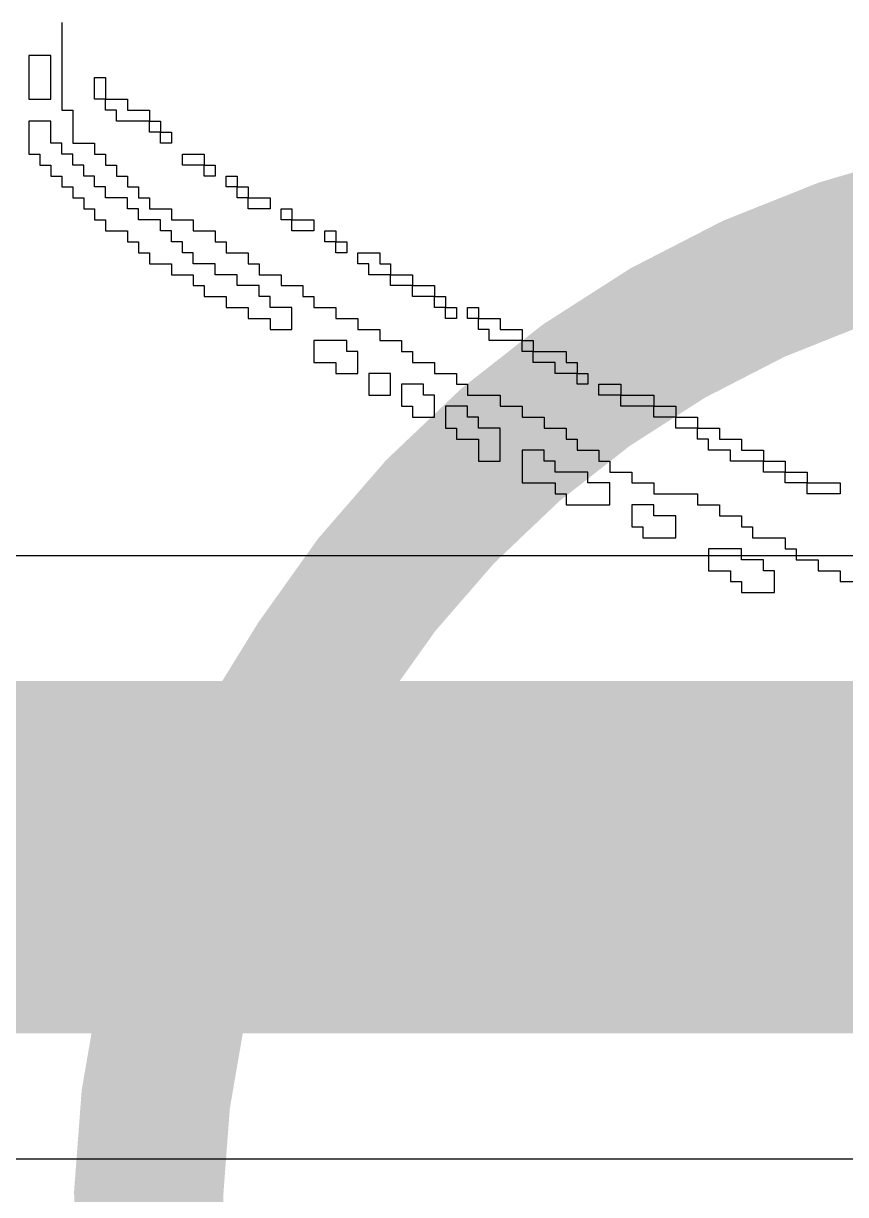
# Model space of a CAD drawing. Header units: millimetres. Extents: x 0 to 168, y 0 to 109.
# Drawn here: x 79.321 to 80.721, y 64.166 to 66.159 of the extents above; entities that cross this region are included whole.
import ezdxf

# ---------------------------------------------------------------- set-up
doc = ezdxf.new("R2010")
doc.units = ezdxf.units.MM
for name, color, linetype in [('BottomLayer', 5, 'Continuous'), ('BottomOverlay', 54, 'Continuous'), ('TopSolder', 216, 'Continuous')]:
    doc.layers.add(name, color=color, linetype=linetype)

msp = doc.modelspace()

# ---------------------------------------------------------------- linework, layer by layer
at = {"layer": 'BottomLayer'}
for p, q in [((81.5957, 65.2528), (76.7548, 65.2528)), ((76.5423, 64.2267), (81.3832, 64.2267))]:
    msp.add_line(p, q, dxfattribs=at)
at = {"layer": 'BottomLayer', "const_width": 0.6}
msp.add_lwpolyline([(76.5423, 64.7398), (81.5957, 64.7398)], dxfattribs=at)
at = {"layer": 'BottomOverlay'}
for p, q in [((79.3868, 66.1601), (79.3868, 66.1414)), ((79.3868, 66.1414), (79.3868, 66.1228)), ((79.3868, 66.1228), (79.3868, 66.1041)), ((79.3681, 66.1041), (79.3308, 66.1041)), ((79.3308, 66.1041), (79.3308, 66.0855)), ((79.3681, 66.0855), (79.3681, 66.1041)), ((79.3868, 66.1041), (79.3868, 66.0855)), ((79.3308, 66.0855), (79.3308, 66.0668)), ((79.3681, 66.0668), (79.3681, 66.0855)), ((79.3868, 66.0855), (79.3868, 66.0668)), ((79.3308, 66.0668), (79.3308, 66.0482)), ((79.3308, 66.0482), (79.3308, 66.0295)), ((79.3681, 66.0482), (79.3681, 66.0668)), ((79.3681, 66.0295), (79.3681, 66.0482)), ((79.3868, 66.0668), (79.3868, 66.0482)), ((79.3868, 66.0482), (79.3868, 66.0295)), ((79.4427, 66.0482), (79.4427, 66.0668)), ((79.4427, 66.0668), (79.4614, 66.0668)), ((79.4427, 66.0295), (79.4427, 66.0482)), ((79.4614, 66.0668), (79.4614, 66.0482)), ((79.4614, 66.0482), (79.4614, 66.0295)), ((79.3308, 66.0295), (79.3681, 66.0295)), ((79.3868, 66.0295), (79.3868, 66.0109)), ((79.4614, 66.0295), (79.4427, 66.0295)), ((79.4614, 66.0295), (79.4987, 66.0295)), ((79.4614, 66.0109), (79.4614, 66.0295)), ((79.4987, 66.0295), (79.4987, 66.0109)), ((79.3868, 66.0109), (79.4054, 66.0109)), ((79.4054, 66.0109), (79.4054, 65.9922)), ((79.48, 66.0109), (79.4614, 66.0109)), ((79.48, 65.9922), (79.48, 66.0109)), ((79.4987, 66.0109), (79.536, 66.0109)), ((79.536, 66.0109), (79.536, 65.9922)), ((79.3681, 65.9922), (79.3308, 65.9922)), ((79.3308, 65.9922), (79.3308, 65.9736)), ((79.3681, 65.9736), (79.3681, 65.9922)), ((79.4054, 65.9922), (79.4054, 65.9736)), ((79.536, 65.9922), (79.48, 65.9922)), ((79.536, 65.9922), (79.5546, 65.9922)), ((79.536, 65.9736), (79.536, 65.9922)), ((79.5546, 65.9922), (79.5546, 65.9736)), ((79.3308, 65.9736), (79.3308, 65.9549)), ((79.3681, 65.9549), (79.3681, 65.9736)), ((79.4054, 65.9736), (79.4054, 65.9549)), ((79.5546, 65.9736), (79.536, 65.9736)), ((79.5546, 65.9736), (79.5733, 65.9736)), ((79.5546, 65.9549), (79.5546, 65.9736)), ((79.5733, 65.9736), (79.5733, 65.9549)), ((79.3308, 65.9549), (79.3308, 65.9362)), ((79.3868, 65.9549), (79.3681, 65.9549)), ((79.3868, 65.9362), (79.3868, 65.9549)), ((79.4054, 65.9549), (79.4427, 65.9549)), ((79.4427, 65.9549), (79.4427, 65.9362)), ((79.5733, 65.9549), (79.5546, 65.9549)), ((79.3308, 65.9362), (79.3495, 65.9362)), ((79.3495, 65.9362), (79.3495, 65.9176)), ((79.4054, 65.9362), (79.3868, 65.9362)), ((79.4054, 65.9176), (79.4054, 65.9362)), ((79.4427, 65.9362), (79.4614, 65.9362)), ((79.4614, 65.9362), (79.4614, 65.9176)), ((79.592, 65.9176), (79.592, 65.9362)), ((79.592, 65.9362), (79.6293, 65.9362)), ((79.6293, 65.9362), (79.6293, 65.9176)), ((79.3495, 65.9176), (79.3681, 65.9176)), ((79.3681, 65.9176), (79.3681, 65.8989)), ((79.4241, 65.9176), (79.4054, 65.9176)), ((79.4241, 65.8989), (79.4241, 65.9176)), ((79.4614, 65.9176), (79.48, 65.9176)), ((79.48, 65.9176), (79.48, 65.8989)), ((79.6293, 65.9176), (79.592, 65.9176)), ((79.6293, 65.9176), (79.6479, 65.9176)), ((79.6293, 65.8989), (79.6293, 65.9176)), ((79.6479, 65.9176), (79.6479, 65.8989)), ((79.3681, 65.8989), (79.3868, 65.8989)), ((79.3868, 65.8989), (79.3868, 65.8803)), ((79.4427, 65.8989), (79.4241, 65.8989)), ((79.4427, 65.8803), (79.4427, 65.8989)), ((79.48, 65.8989), (79.4987, 65.8989)), ((79.4987, 65.8989), (79.4987, 65.8803)), ((79.6479, 65.8989), (79.6293, 65.8989)), ((79.6666, 65.8803), (79.6666, 65.8989)), ((79.6666, 65.8989), (79.6852, 65.8989)), ((79.6852, 65.8989), (79.6852, 65.8803)), ((79.3868, 65.8803), (79.4054, 65.8803)), ((79.4054, 65.8803), (79.4054, 65.8616)), ((79.4614, 65.8803), (79.4427, 65.8803)), ((79.4614, 65.8616), (79.4614, 65.8803)), ((79.4987, 65.8803), (79.5173, 65.8803)), ((79.5173, 65.8803), (79.5173, 65.8616)), ((79.6852, 65.8803), (79.6666, 65.8803)), ((79.6852, 65.8803), (79.7039, 65.8803)), ((79.6852, 65.8616), (79.6852, 65.8803)), ((79.7039, 65.8803), (79.7039, 65.8616)), ((79.4054, 65.8616), (79.4241, 65.8616)), ((79.4241, 65.8616), (79.4241, 65.843)), ((79.4987, 65.8616), (79.4614, 65.8616)), ((79.4987, 65.843), (79.4987, 65.8616)), ((79.5173, 65.8616), (79.536, 65.8616)), ((79.536, 65.8616), (79.536, 65.843)), ((79.7039, 65.8616), (79.6852, 65.8616)), ((79.7039, 65.8616), (79.7412, 65.8616)), ((79.7039, 65.843), (79.7039, 65.8616)), ((79.7412, 65.8616), (79.7412, 65.843)), ((79.4241, 65.843), (79.4427, 65.843)), ((79.4427, 65.843), (79.4427, 65.8243)), ((79.5173, 65.843), (79.4987, 65.843)), ((79.5173, 65.8243), (79.5173, 65.843)), ((79.536, 65.843), (79.5733, 65.843)), ((79.5733, 65.843), (79.5733, 65.8243)), ((79.7412, 65.843), (79.7039, 65.843)), ((79.7598, 65.8243), (79.7598, 65.843)), ((79.7598, 65.843), (79.7785, 65.843)), ((79.7785, 65.843), (79.7785, 65.8243)), ((79.4427, 65.8243), (79.4614, 65.8243)), ((79.4614, 65.8243), (79.4614, 65.8057)), ((79.5546, 65.8243), (79.5173, 65.8243)), ((79.5546, 65.8057), (79.5546, 65.8243)), ((79.5733, 65.8243), (79.6106, 65.8243)), ((79.6106, 65.8243), (79.6106, 65.8057)), ((79.7785, 65.8243), (79.7598, 65.8243)), ((79.7785, 65.8243), (79.8158, 65.8243)), ((79.7785, 65.8057), (79.7785, 65.8243)), ((79.8158, 65.8243), (79.8158, 65.8057)), ((79.4614, 65.8057), (79.4987, 65.8057)), ((79.4987, 65.8057), (79.4987, 65.787)), ((79.5733, 65.8057), (79.5546, 65.8057)), ((79.5733, 65.787), (79.5733, 65.8057)), ((79.6106, 65.8057), (79.6479, 65.8057)), ((79.6479, 65.8057), (79.6479, 65.787)), ((79.8158, 65.8057), (79.7785, 65.8057)), ((79.8345, 65.787), (79.8345, 65.8057)), ((79.8345, 65.8057), (79.8531, 65.8057)), ((79.8531, 65.8057), (79.8531, 65.787)), ((79.4987, 65.787), (79.5173, 65.787)), ((79.5173, 65.787), (79.5173, 65.7684)), ((79.592, 65.787), (79.5733, 65.787)), ((79.592, 65.7684), (79.592, 65.787)), ((79.6479, 65.787), (79.6666, 65.787)), ((79.6666, 65.787), (79.6666, 65.7684)), ((79.8531, 65.787), (79.8345, 65.787)), ((79.8531, 65.787), (79.8718, 65.787)), ((79.8531, 65.7684), (79.8531, 65.787)), ((79.8718, 65.787), (79.8718, 65.7684)), ((79.5173, 65.7684), (79.536, 65.7684)), ((79.536, 65.7684), (79.536, 65.7497)), ((79.536, 65.7497), (79.5733, 65.7497)), ((79.5733, 65.7497), (79.5733, 65.7311)), ((79.6106, 65.7684), (79.592, 65.7684)), ((79.6106, 65.7497), (79.6106, 65.7684)), ((79.6479, 65.7497), (79.6106, 65.7497)), ((79.6479, 65.7311), (79.6479, 65.7497)), ((79.6666, 65.7684), (79.7039, 65.7684)), ((79.7039, 65.7684), (79.7039, 65.7497)), ((79.7039, 65.7497), (79.7225, 65.7497)), ((79.7225, 65.7497), (79.7225, 65.7311)), ((79.8718, 65.7684), (79.8531, 65.7684)), ((79.8904, 65.7497), (79.8904, 65.7684)), ((79.8904, 65.7684), (79.9277, 65.7684)), ((79.9091, 65.7497), (79.8904, 65.7497)), ((79.9091, 65.7311), (79.9091, 65.7497)), ((79.9277, 65.7684), (79.9277, 65.7497)), ((79.9277, 65.7497), (79.9464, 65.7497)), ((79.9464, 65.7497), (79.9464, 65.7311)), ((79.5733, 65.7311), (79.6106, 65.7311)), ((79.6106, 65.7311), (79.6106, 65.7124)), ((79.6852, 65.7311), (79.6479, 65.7311)), ((79.6852, 65.7124), (79.6852, 65.7311)), ((79.7225, 65.7311), (79.7598, 65.7311)), ((79.7598, 65.7311), (79.7598, 65.7124)), ((79.9464, 65.7311), (79.9091, 65.7311)), ((79.9464, 65.7311), (79.9837, 65.7311)), ((79.9464, 65.7124), (79.9464, 65.7311)), ((79.9837, 65.7311), (79.9837, 65.7124)), ((79.6106, 65.7124), (79.6293, 65.7124)), ((79.6293, 65.7124), (79.6293, 65.6937)), ((79.7225, 65.7124), (79.6852, 65.7124)), ((79.7225, 65.6937), (79.7225, 65.7124)), ((79.7598, 65.7124), (79.7971, 65.7124)), ((79.7971, 65.7124), (79.7971, 65.6937)), ((79.9837, 65.7124), (79.9464, 65.7124)), ((79.9837, 65.7124), (80.021, 65.7124)), ((79.9837, 65.6937), (79.9837, 65.7124)), ((80.021, 65.7124), (80.021, 65.6937)), ((79.6293, 65.6937), (79.6666, 65.6937)), ((79.6666, 65.6937), (79.6666, 65.6751)), ((79.7412, 65.6937), (79.7225, 65.6937)), ((79.7412, 65.6751), (79.7412, 65.6937)), ((79.7971, 65.6937), (79.8158, 65.6937)), ((79.8158, 65.6937), (79.8158, 65.6751)), ((80.021, 65.6937), (79.9837, 65.6937)), ((80.021, 65.6937), (80.0396, 65.6937)), ((80.021, 65.6751), (80.021, 65.6937)), ((80.0396, 65.6937), (80.0396, 65.6751)), ((79.6666, 65.6751), (79.7039, 65.6751)), ((79.7039, 65.6751), (79.7039, 65.6564)), ((79.7785, 65.6751), (79.7412, 65.6751)), ((79.7785, 65.6564), (79.7785, 65.6751)), ((79.8158, 65.6751), (79.8531, 65.6751)), ((79.8531, 65.6751), (79.8531, 65.6564)), ((80.0396, 65.6751), (80.021, 65.6751)), ((80.0396, 65.6751), (80.0583, 65.6751)), ((80.0396, 65.6564), (80.0396, 65.6751)), ((80.0583, 65.6751), (80.0583, 65.6564)), ((80.077, 65.6564), (80.077, 65.6751)), ((80.077, 65.6751), (80.0956, 65.6751)), ((80.0956, 65.6751), (80.0956, 65.6564)), ((79.7039, 65.6564), (79.7412, 65.6564)), ((79.7412, 65.6564), (79.7412, 65.6378)), ((79.7785, 65.6378), (79.7785, 65.6564)), ((79.8531, 65.6564), (79.8904, 65.6564)), ((79.8904, 65.6564), (79.8904, 65.6378)), ((80.0583, 65.6564), (80.0396, 65.6564)), ((80.0956, 65.6564), (80.077, 65.6564)), ((80.0956, 65.6564), (80.1329, 65.6564)), ((80.0956, 65.6378), (80.0956, 65.6564)), ((80.1329, 65.6564), (80.1329, 65.6378)), ((79.7412, 65.6378), (79.7785, 65.6378)), ((79.8904, 65.6378), (79.9277, 65.6378)), ((79.9277, 65.6378), (79.9277, 65.6191)), ((80.1143, 65.6378), (80.0956, 65.6378)), ((80.1143, 65.6191), (80.1143, 65.6378)), ((80.1329, 65.6378), (80.1702, 65.6378)), ((80.1702, 65.6378), (80.1702, 65.6191)), ((79.8718, 65.6191), (79.8158, 65.6191)), ((79.8158, 65.6191), (79.8158, 65.6005)), ((79.8718, 65.6005), (79.8718, 65.6191)), ((79.9277, 65.6191), (79.965, 65.6191)), ((79.965, 65.6191), (79.965, 65.6005)), ((80.1702, 65.6191), (80.1143, 65.6191)), ((80.1702, 65.6191), (80.1889, 65.6191)), ((80.1702, 65.6005), (80.1702, 65.6191)), ((80.1889, 65.6191), (80.1889, 65.6005)), ((79.8158, 65.6005), (79.8158, 65.5818)), ((79.8904, 65.6005), (79.8718, 65.6005)), ((79.8904, 65.5818), (79.8904, 65.6005)), ((79.965, 65.6005), (79.9837, 65.6005)), ((79.9837, 65.6005), (79.9837, 65.5818)), ((80.1889, 65.6005), (80.1702, 65.6005)), ((80.1889, 65.6005), (80.2448, 65.6005)), ((80.1889, 65.5818), (80.1889, 65.6005)), ((80.2448, 65.6005), (80.2448, 65.5818)), ((79.8158, 65.5818), (79.8531, 65.5818)), ((79.8531, 65.5818), (79.8531, 65.5632)), ((79.8904, 65.5632), (79.8904, 65.5818)), ((79.9837, 65.5818), (80.021, 65.5818)), ((80.021, 65.5818), (80.021, 65.5632)), ((80.2262, 65.5818), (80.1889, 65.5818)), ((80.2262, 65.5632), (80.2262, 65.5818)), ((80.2448, 65.5818), (80.2635, 65.5818)), ((80.2635, 65.5818), (80.2635, 65.5632)), ((79.8531, 65.5632), (79.8904, 65.5632)), ((79.9464, 65.5632), (79.9091, 65.5632)), ((79.9091, 65.5632), (79.9091, 65.5445)), ((79.9464, 65.5445), (79.9464, 65.5632)), ((80.021, 65.5632), (80.0583, 65.5632)), ((80.0583, 65.5632), (80.0583, 65.5445)), ((80.2635, 65.5632), (80.2262, 65.5632)), ((80.2635, 65.5632), (80.2821, 65.5632)), ((80.2635, 65.5445), (80.2635, 65.5632)), ((80.2821, 65.5632), (80.2821, 65.5445)), ((79.9091, 65.5445), (79.9091, 65.5259)), ((79.9464, 65.5259), (79.9464, 65.5445)), ((80.0023, 65.5445), (79.965, 65.5445)), ((79.965, 65.5445), (79.965, 65.5259)), ((80.0023, 65.5259), (80.0023, 65.5445)), ((80.0583, 65.5445), (80.077, 65.5445)), ((80.077, 65.5445), (80.077, 65.5259)), ((80.2821, 65.5445), (80.2635, 65.5445)), ((80.3008, 65.5259), (80.3008, 65.5445)), ((80.3008, 65.5445), (80.3381, 65.5445)), ((80.3381, 65.5445), (80.3381, 65.5259)), ((79.9091, 65.5259), (79.9464, 65.5259)), ((79.965, 65.5259), (79.965, 65.5072)), ((80.021, 65.5259), (80.0023, 65.5259)), ((80.021, 65.5072), (80.021, 65.5259)), ((80.077, 65.5259), (80.1329, 65.5259)), ((80.1329, 65.5259), (80.1329, 65.5072)), ((80.3381, 65.5259), (80.3008, 65.5259)), ((80.3381, 65.5259), (80.3941, 65.5259)), ((80.3381, 65.5072), (80.3381, 65.5259)), ((80.3941, 65.5259), (80.3941, 65.5072)), ((79.965, 65.5072), (79.9837, 65.5072)), ((79.9837, 65.5072), (79.9837, 65.4886)), ((80.021, 65.4886), (80.021, 65.5072)), ((80.077, 65.5072), (80.0396, 65.5072)), ((80.0396, 65.5072), (80.0396, 65.4886)), ((80.077, 65.4886), (80.077, 65.5072)), ((80.1329, 65.5072), (80.1702, 65.5072)), ((80.1702, 65.5072), (80.1702, 65.4886)), ((80.3941, 65.5072), (80.3381, 65.5072)), ((80.3941, 65.5072), (80.4314, 65.5072)), ((80.3941, 65.4886), (80.3941, 65.5072)), ((80.4314, 65.5072), (80.4314, 65.4886)), ((79.9837, 65.4886), (80.021, 65.4886)), ((80.0396, 65.4886), (80.0396, 65.4699)), ((80.0396, 65.4699), (80.0583, 65.4699)), ((80.0583, 65.4699), (80.0583, 65.4512)), ((80.0956, 65.4886), (80.077, 65.4886)), ((80.0956, 65.4699), (80.0956, 65.4886)), ((80.1329, 65.4699), (80.0956, 65.4699)), ((80.1329, 65.4512), (80.1329, 65.4699)), ((80.1702, 65.4886), (80.2075, 65.4886)), ((80.2075, 65.4886), (80.2075, 65.4699)), ((80.2075, 65.4699), (80.2448, 65.4699)), ((80.2448, 65.4699), (80.2448, 65.4512)), ((80.4314, 65.4886), (80.3941, 65.4886)), ((80.4314, 65.4886), (80.4687, 65.4886)), ((80.4314, 65.4699), (80.4314, 65.4886)), ((80.4687, 65.4699), (80.4314, 65.4699)), ((80.4687, 65.4886), (80.4687, 65.4699)), ((80.4687, 65.4699), (80.506, 65.4699)), ((80.4687, 65.4512), (80.4687, 65.4699)), ((80.506, 65.4699), (80.506, 65.4512)), ((80.0583, 65.4512), (80.0956, 65.4512)), ((80.0956, 65.4512), (80.0956, 65.4326)), ((80.1329, 65.4326), (80.1329, 65.4512)), ((80.2448, 65.4512), (80.2635, 65.4512)), ((80.2635, 65.4512), (80.2635, 65.4326)), ((80.4873, 65.4512), (80.4687, 65.4512)), ((80.4873, 65.4326), (80.4873, 65.4512)), ((80.506, 65.4512), (80.5433, 65.4512)), ((80.5433, 65.4512), (80.5433, 65.4326)), ((80.0956, 65.4326), (80.0956, 65.4139)), ((80.1329, 65.4139), (80.1329, 65.4326)), ((80.2075, 65.4326), (80.1702, 65.4326)), ((80.1702, 65.4326), (80.1702, 65.4139)), ((80.2075, 65.4139), (80.2075, 65.4326)), ((80.2635, 65.4326), (80.3008, 65.4326)), ((80.3008, 65.4326), (80.3008, 65.4139)), ((80.5246, 65.4326), (80.4873, 65.4326)), ((80.5246, 65.4139), (80.5246, 65.4326)), ((80.5433, 65.4326), (80.5806, 65.4326)), ((80.5806, 65.4326), (80.5806, 65.4139)), ((80.0956, 65.4139), (80.1329, 65.4139)), ((80.1702, 65.4139), (80.1702, 65.3953)), ((80.2262, 65.4139), (80.2075, 65.4139)), ((80.2262, 65.3953), (80.2262, 65.4139)), ((80.3008, 65.4139), (80.3195, 65.4139)), ((80.3195, 65.4139), (80.3195, 65.3953)), ((80.5806, 65.4139), (80.5246, 65.4139)), ((80.5806, 65.4139), (80.6179, 65.4139)), ((80.5806, 65.3953), (80.5806, 65.4139)), ((80.6179, 65.4139), (80.6179, 65.3953)), ((80.1702, 65.3953), (80.1702, 65.3766)), ((80.2821, 65.3953), (80.2262, 65.3953)), ((80.2821, 65.3766), (80.2821, 65.3953)), ((80.3195, 65.3953), (80.3568, 65.3953)), ((80.3568, 65.3953), (80.3568, 65.3766)), ((80.6179, 65.3953), (80.5806, 65.3953)), ((80.6179, 65.3953), (80.6552, 65.3953)), ((80.6179, 65.3766), (80.6179, 65.3953)), ((80.6552, 65.3953), (80.6552, 65.3766)), ((80.1702, 65.3766), (80.2262, 65.3766)), ((80.2262, 65.3766), (80.2262, 65.358)), ((80.3195, 65.3766), (80.2821, 65.3766)), ((80.3195, 65.358), (80.3195, 65.3766)), ((80.3568, 65.3766), (80.3941, 65.3766)), ((80.3941, 65.3766), (80.3941, 65.358)), ((80.6552, 65.3766), (80.6179, 65.3766)), ((80.6552, 65.3766), (80.7112, 65.3766)), ((80.6552, 65.358), (80.6552, 65.3766)), ((80.7112, 65.3766), (80.7112, 65.358)), ((80.2262, 65.358), (80.2448, 65.358)), ((80.2448, 65.358), (80.2448, 65.3393)), ((80.3195, 65.3393), (80.3195, 65.358)), ((80.3941, 65.358), (80.4687, 65.358)), ((80.4687, 65.358), (80.4687, 65.3393)), ((80.7112, 65.358), (80.6552, 65.358)), ((80.2448, 65.3393), (80.3195, 65.3393)), ((80.3941, 65.3393), (80.3568, 65.3393)), ((80.3568, 65.3393), (80.3568, 65.3207)), ((80.3941, 65.3207), (80.3941, 65.3393)), ((80.4687, 65.3393), (80.506, 65.3393)), ((80.506, 65.3393), (80.506, 65.3207)), ((80.3568, 65.3207), (80.3568, 65.302)), ((80.4314, 65.3207), (80.3941, 65.3207)), ((80.4314, 65.302), (80.4314, 65.3207)), ((80.506, 65.3207), (80.5433, 65.3207)), ((80.5433, 65.3207), (80.5433, 65.302)), ((80.3568, 65.302), (80.3754, 65.302)), ((80.3754, 65.302), (80.3754, 65.2834)), ((80.4314, 65.2834), (80.4314, 65.302)), ((80.5433, 65.302), (80.562, 65.302)), ((80.562, 65.302), (80.562, 65.2834)), ((80.3754, 65.2834), (80.4314, 65.2834)), ((80.562, 65.2834), (80.6179, 65.2834)), ((80.6179, 65.2834), (80.6179, 65.2647)), ((80.5433, 65.2647), (80.4873, 65.2647)), ((80.4873, 65.2647), (80.4873, 65.2461)), ((80.5433, 65.2461), (80.5433, 65.2647)), ((80.6179, 65.2647), (80.6366, 65.2647)), ((80.6366, 65.2647), (80.6366, 65.2461)), ((80.4873, 65.2461), (80.4873, 65.2274)), ((80.5806, 65.2461), (80.5433, 65.2461)), ((80.5806, 65.2274), (80.5806, 65.2461)), ((80.6366, 65.2461), (80.6739, 65.2461)), ((80.6739, 65.2461), (80.6739, 65.2274)), ((80.4873, 65.2274), (80.5246, 65.2274)), ((80.5246, 65.2274), (80.5246, 65.2087)), ((80.5993, 65.2274), (80.5806, 65.2274)), ((80.5993, 65.2087), (80.5993, 65.2274)), ((80.6739, 65.2274), (80.7112, 65.2274)), ((80.7112, 65.2274), (80.7112, 65.2087)), ((80.5246, 65.2087), (80.5433, 65.2087)), ((80.5433, 65.2087), (80.5433, 65.1901)), ((80.5993, 65.1901), (80.5993, 65.2087)), ((80.7112, 65.2087), (80.7671, 65.2087)), ((80.5433, 65.1901), (80.5993, 65.1901))]:
    msp.add_line(p, q, dxfattribs=at)
at = {"layer": 'TopSolder', "const_width": 0.254}
for points in [[(79.827, 65.0691, -0.547448), (82.7373, 65.0624)], [(80.7769, 62.5022, -0.51712), (79.827, 65.0691)]]:
    msp.add_lwpolyline(points, format="xyb", dxfattribs=at)
at = {"layer": 'TopSolder', "const_width": 0.127}
msp.add_lwpolyline([(79.7635, 65.0691, 1), (79.8905, 65.0691, 1)], format="xyb", close=True, dxfattribs=at)
msp.add_lwpolyline([(79.7635, 65.0691, 1), (79.8905, 65.0691, 1)], format="xyb", close=True, dxfattribs=at)

doc.saveas('drawing.dxf')
